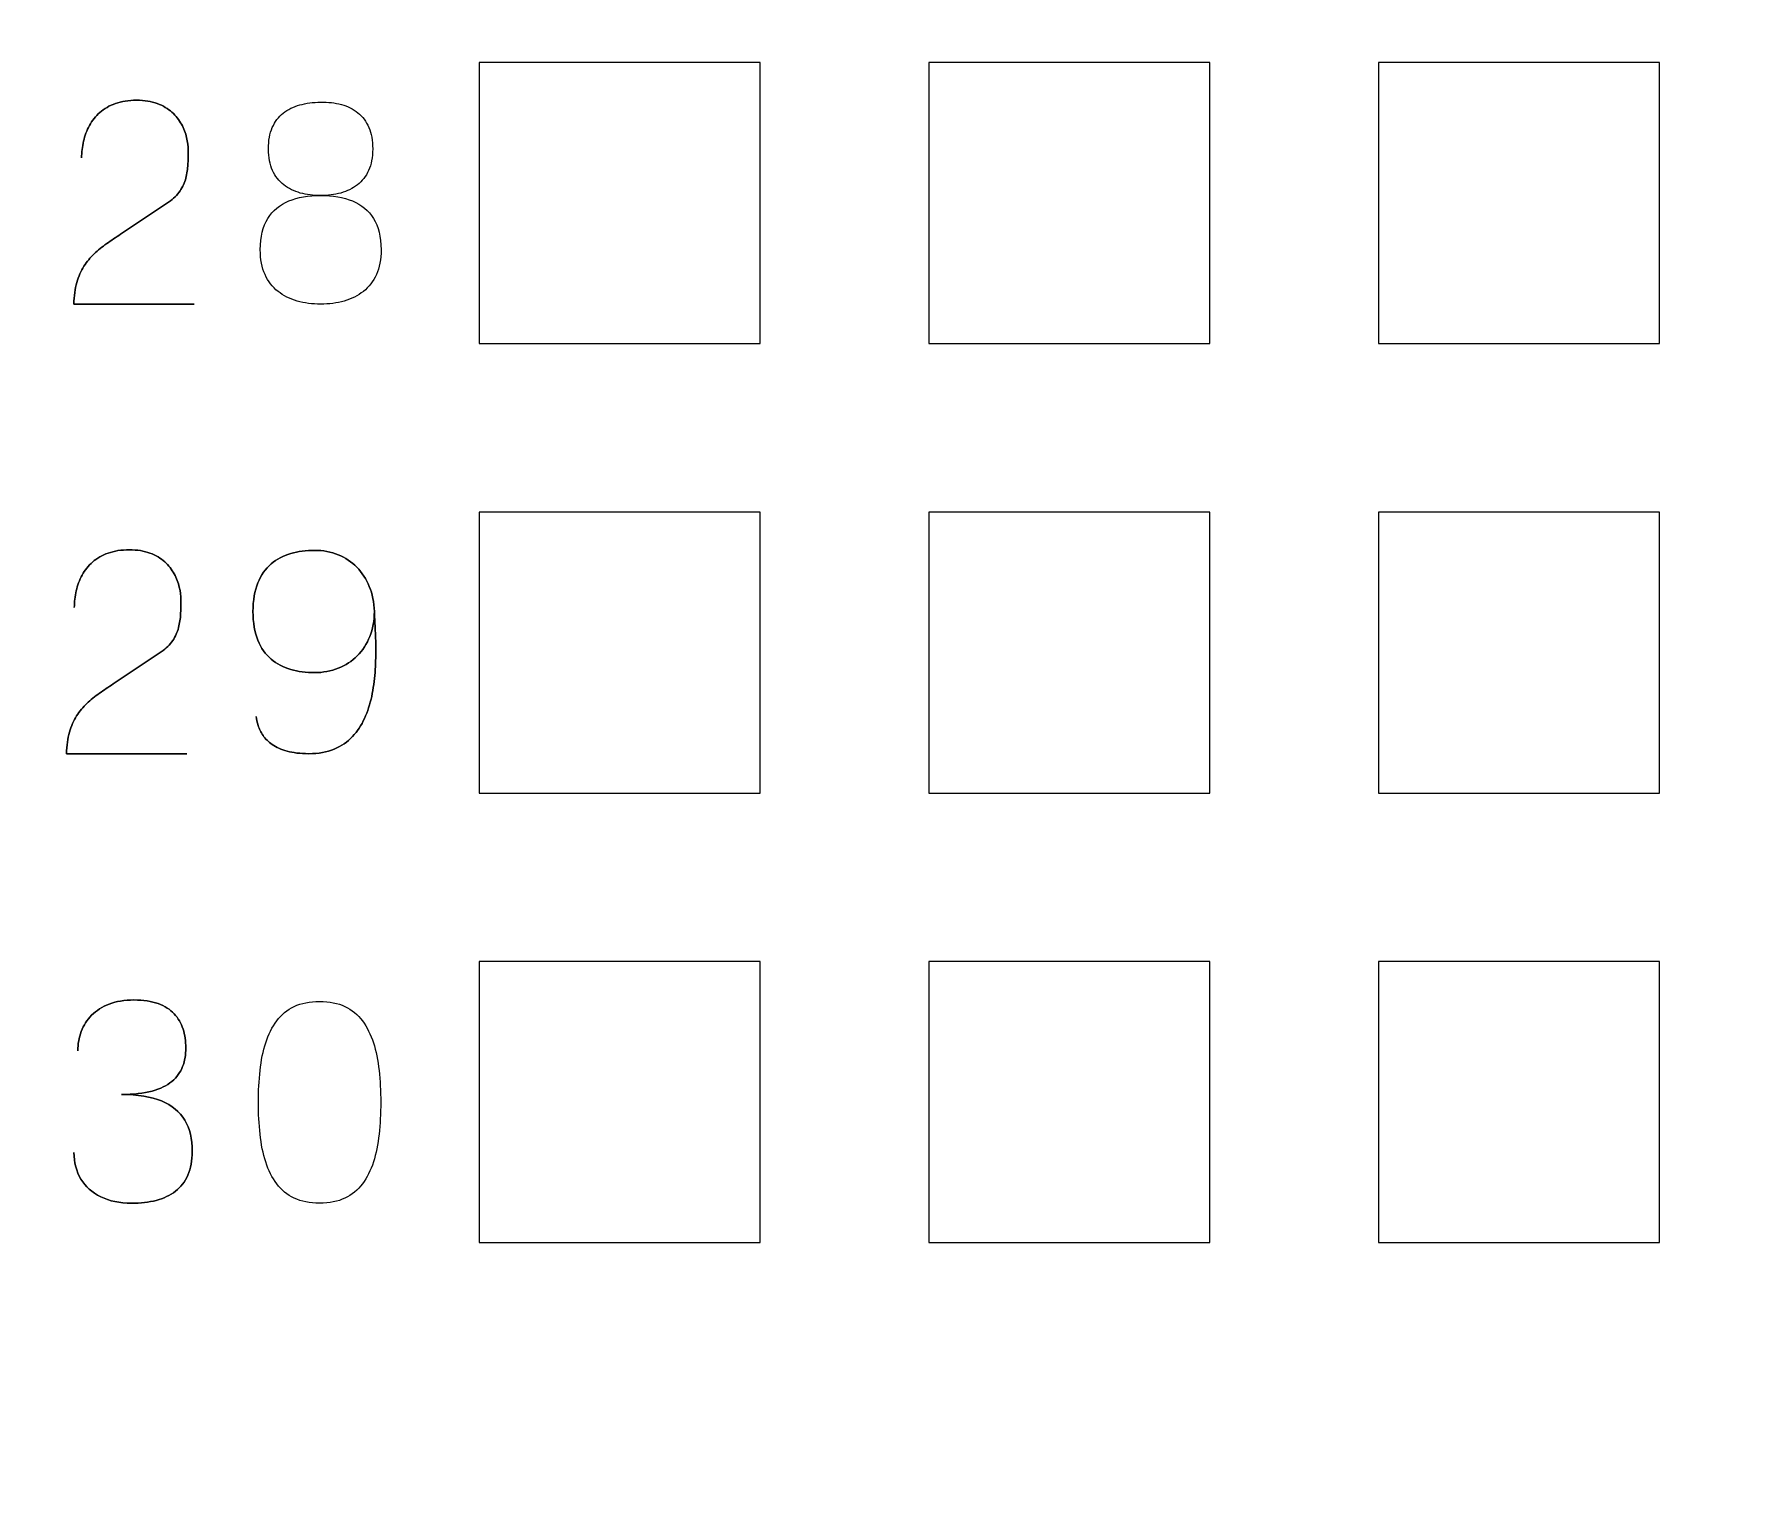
# Model space of a CAD drawing. Extents: x -1020 to 856, y -646 to 1108.
# Drawn here: x 350.72 to 360.38, y 681.2 to 689.4 of the extents above; entities that cross this region are included whole.
import ezdxf

# ---------------------------------------------------------------- set-up
doc = ezdxf.new("R2010")
doc.units = 0
doc.header["$MEASUREMENT"] = 0
doc.layers.add('LAYER_1', color=7, linetype='CONTINUOUS')

msp = doc.modelspace()

# ---------------------------------------------------------------- linework, layer by layer
at = {"layer": 'LAYER_1', "color": 250}
for points, knots in [([(581.5, 670), (581.5, 670), (581.5, 793), (581.5, 793), (581.5, 793), (581.5, 795.761), (579.261, 798), (576.5, 798), (576.5, 798), (576.5, 798), (333.5, 798), (333.5, 798), (333.5, 798), (330.739, 798), (328.5, 795.761), (328.5, 793), (328.5, 793), (328.5, 793), (328.5, 670), (328.5, 670), (328.5, 670), (328.5, 667.239), (330.739, 665), (333.5, 665), (333.5, 665), (333.5, 665), (576.5, 665), (576.5, 665), (576.5, 665), (579.261, 665), (581.5, 667.239), (581.5, 670)], [0, 0, 0, 0, 0.125, 0.125, 0.125, 0.125, 0.25, 0.25, 0.25, 0.25, 0.375, 0.375, 0.375, 0.375, 0.5, 0.5, 0.5, 0.5, 0.625, 0.625, 0.625, 0.625, 0.75, 0.75, 0.75, 0.75, 0.875, 0.875, 0.875, 0.875, 1, 1, 1, 1]), ([(350.5368, 762.11), (350.5368, 762.11), (385.4618, 762.11), (385.4618, 762.11), (385.4618, 762.11), (385.4618, 762.11), (385.4618, 678.29), (385.4618, 678.29), (385.4618, 678.29), (385.4618, 678.29), (350.5368, 678.29), (350.5368, 678.29), (350.5368, 678.29), (350.5368, 678.29), (350.5368, 762.11), (350.5368, 762.11)], [0, 0, 0, 0, 0.25, 0.25, 0.25, 0.25, 0.5, 0.5, 0.5, 0.5, 0.75, 0.75, 0.75, 0.75, 1, 1, 1, 1]), ([(353.2356, 689.2397), (353.2356, 689.2397), (354.8231, 689.2397), (354.8231, 689.2397), (354.8231, 689.2397), (354.8231, 689.2397), (354.8231, 687.6522), (354.8231, 687.6522), (354.8231, 687.6522), (354.8231, 687.6522), (353.2356, 687.6522), (353.2356, 687.6522), (353.2356, 687.6522), (353.2356, 687.6522), (353.2356, 689.2397), (353.2356, 689.2397)], [0, 0, 0, 0, 0.25, 0.25, 0.25, 0.25, 0.5, 0.5, 0.5, 0.5, 0.75, 0.75, 0.75, 0.75, 1, 1, 1, 1]), ([(355.7756, 689.2397), (355.7756, 689.2397), (357.3631, 689.2397), (357.3631, 689.2397), (357.3631, 689.2397), (357.3631, 689.2397), (357.3631, 687.6522), (357.3631, 687.6522), (357.3631, 687.6522), (357.3631, 687.6522), (355.7756, 687.6522), (355.7756, 687.6522), (355.7756, 687.6522), (355.7756, 687.6522), (355.7756, 689.2397), (355.7756, 689.2397)], [0, 0, 0, 0, 0.25, 0.25, 0.25, 0.25, 0.5, 0.5, 0.5, 0.5, 0.75, 0.75, 0.75, 0.75, 1, 1, 1, 1]), ([(358.3156, 689.2397), (358.3156, 689.2397), (359.9031, 689.2397), (359.9031, 689.2397), (359.9031, 689.2397), (359.9031, 689.2397), (359.9031, 687.6522), (359.9031, 687.6522), (359.9031, 687.6522), (359.9031, 687.6522), (358.3156, 687.6522), (358.3156, 687.6522), (358.3156, 687.6522), (358.3156, 687.6522), (358.3156, 689.2397), (358.3156, 689.2397)], [0, 0, 0, 0, 0.25, 0.25, 0.25, 0.25, 0.5, 0.5, 0.5, 0.5, 0.75, 0.75, 0.75, 0.75, 1, 1, 1, 1]), ([(351.6241, 687.8746), (351.6241, 687.8746), (350.9445, 687.8746), (350.9445, 687.8746), (350.9445, 687.8746), (350.9459, 687.9206), (350.9517, 687.9612), (350.9614, 687.9961), (350.9614, 687.9961), (350.9715, 688.0309), (350.9849, 688.0616), (351.0016, 688.088), (351.0016, 688.088), (351.0185, 688.1144), (351.0377, 688.1379), (351.0596, 688.1585), (351.0596, 688.1585), (351.0815, 688.1794), (351.105, 688.1984), (351.1304, 688.2163), (351.1304, 688.2163), (351.1557, 688.234), (351.1819, 688.2517), (351.2091, 688.2692), (351.2091, 688.2692), (351.2091, 688.2692), (351.48, 688.4498), (351.48, 688.4498), (351.48, 688.4498), (351.5078, 688.4694), (351.5294, 688.4907), (351.5447, 688.5137), (351.5447, 688.5137), (351.5602, 688.5367), (351.571, 688.561), (351.5776, 688.5866), (351.5776, 688.5866), (351.584, 688.612), (351.5879, 688.6381), (351.5893, 688.6645), (351.5893, 688.6645), (351.5906, 688.6912), (351.5911, 688.7179), (351.5909, 688.7445), (351.5909, 688.7445), (351.5909, 688.7665), (351.5879, 688.79), (351.5821, 688.8153), (351.5821, 688.8153), (351.5761, 688.8404), (351.5666, 688.8655), (351.5531, 688.8903), (351.5531, 688.8903), (351.5397, 688.9152), (351.5218, 688.9379), (351.4993, 688.9585), (351.4993, 688.9585), (351.4769, 688.9788), (351.4491, 688.9952), (351.4161, 689.0076), (351.4161, 689.0076), (351.3831, 689.02), (351.3443, 689.0263), (351.2994, 689.0266), (351.2994, 689.0266), (351.2542, 689.0263), (351.2143, 689.02), (351.18, 689.0079), (351.18, 689.0079), (351.1457, 688.9957), (351.1164, 688.9788), (351.0921, 688.9574), (351.0921, 688.9574), (351.0678, 688.936), (351.0482, 688.9112), (351.0329, 688.8835), (351.0329, 688.8835), (351.0177, 688.8557), (351.0066, 688.8262), (350.9995, 688.795), (350.9995, 688.795), (350.9923, 688.7638), (350.9889, 688.7321), (350.9889, 688.7002), (350.9889, 688.7002), (350.9889, 688.7321), (350.9923, 688.7638), (350.9995, 688.795), (350.9995, 688.795), (351.0066, 688.8262), (351.0177, 688.8557), (351.0329, 688.8835), (351.0329, 688.8835), (351.0482, 688.9112), (351.0678, 688.936), (351.0921, 688.9574), (351.0921, 688.9574), (351.1164, 688.9788), (351.1457, 688.9957), (351.18, 689.0079), (351.18, 689.0079), (351.2143, 689.02), (351.2542, 689.0263), (351.2994, 689.0266), (351.2994, 689.0266), (351.3443, 689.0263), (351.3831, 689.02), (351.4161, 689.0076), (351.4161, 689.0076), (351.4491, 688.9952), (351.4769, 688.9788), (351.4993, 688.9585), (351.4993, 688.9585), (351.5218, 688.9379), (351.5397, 688.9152), (351.5531, 688.8903), (351.5531, 688.8903), (351.5666, 688.8655), (351.5761, 688.8404), (351.5821, 688.8153), (351.5821, 688.8153), (351.5879, 688.79), (351.5909, 688.7665), (351.5909, 688.7445), (351.5909, 688.7445), (351.5911, 688.7179), (351.5906, 688.6912), (351.5893, 688.6645), (351.5893, 688.6645), (351.5879, 688.6381), (351.584, 688.612), (351.5776, 688.5866), (351.5776, 688.5866), (351.571, 688.561), (351.5602, 688.5367), (351.5447, 688.5137), (351.5447, 688.5137), (351.5294, 688.4907), (351.5078, 688.4694), (351.48, 688.4498), (351.48, 688.4498), (351.48, 688.4498), (351.2091, 688.2692), (351.2091, 688.2692), (351.2091, 688.2692), (351.1819, 688.2517), (351.1557, 688.234), (351.1304, 688.2163), (351.1304, 688.2163), (351.105, 688.1984), (351.0815, 688.1794), (351.0596, 688.1585), (351.0596, 688.1585), (351.0377, 688.1379), (351.0185, 688.1144), (351.0016, 688.088), (351.0016, 688.088), (350.9849, 688.0616), (350.9715, 688.0309), (350.9614, 687.9961), (350.9614, 687.9961), (350.9517, 687.9612), (350.9459, 687.9206), (350.9445, 687.8746), (350.9445, 687.8746), (350.9445, 687.8746), (351.6241, 687.8746), (351.6241, 687.8746)], [0, 0, 0, 0, 0.02381, 0.02381, 0.02381, 0.02381, 0.047619, 0.047619, 0.047619, 0.047619, 0.071429, 0.071429, 0.071429, 0.071429, 0.095238, 0.095238, 0.095238, 0.095238, 0.119048, 0.119048, 0.119048, 0.119048, 0.142857, 0.142857, 0.142857, 0.142857, 0.166667, 0.166667, 0.166667, 0.166667, 0.190476, 0.190476, 0.190476, 0.190476, 0.214286, 0.214286, 0.214286, 0.214286, 0.238095, 0.238095, 0.238095, 0.238095, 0.261905, 0.261905, 0.261905, 0.261905, 0.285714, 0.285714, 0.285714, 0.285714, 0.309524, 0.309524, 0.309524, 0.309524, 0.333333, 0.333333, 0.333333, 0.333333, 0.357143, 0.357143, 0.357143, 0.357143, 0.380952, 0.380952, 0.380952, 0.380952, 0.404762, 0.404762, 0.404762, 0.404762, 0.428571, 0.428571, 0.428571, 0.428571, 0.452381, 0.452381, 0.452381, 0.452381, 0.47619, 0.47619, 0.47619, 0.47619, 0.5, 0.5, 0.5, 0.5, 0.52381, 0.52381, 0.52381, 0.52381, 0.547619, 0.547619, 0.547619, 0.547619, 0.571429, 0.571429, 0.571429, 0.571429, 0.595238, 0.595238, 0.595238, 0.595238, 0.619048, 0.619048, 0.619048, 0.619048, 0.642857, 0.642857, 0.642857, 0.642857, 0.666667, 0.666667, 0.666667, 0.666667, 0.690476, 0.690476, 0.690476, 0.690476, 0.714286, 0.714286, 0.714286, 0.714286, 0.738095, 0.738095, 0.738095, 0.738095, 0.761905, 0.761905, 0.761905, 0.761905, 0.785714, 0.785714, 0.785714, 0.785714, 0.809524, 0.809524, 0.809524, 0.809524, 0.833333, 0.833333, 0.833333, 0.833333, 0.857143, 0.857143, 0.857143, 0.857143, 0.880952, 0.880952, 0.880952, 0.880952, 0.904762, 0.904762, 0.904762, 0.904762, 0.928571, 0.928571, 0.928571, 0.928571, 0.952381, 0.952381, 0.952381, 0.952381, 0.97619, 0.97619, 0.97619, 0.97619, 1, 1, 1, 1]), ([(352.3387, 688.4878), (352.3794, 688.4878), (352.4174, 688.4926), (352.4531, 688.5021), (352.4531, 688.5021), (352.4885, 688.5119), (352.5196, 688.5272), (352.5468, 688.5481), (352.5468, 688.5481), (352.5738, 688.5689), (352.5949, 688.5961), (352.6101, 688.6297), (352.6101, 688.6297), (352.6254, 688.6629), (352.6331, 688.7033), (352.6334, 688.7509), (352.6334, 688.7509), (352.6331, 688.7984), (352.6257, 688.8391), (352.6112, 688.8729), (352.6112, 688.8729), (352.5968, 688.9067), (352.5762, 688.9344), (352.5497, 688.9558), (352.5497, 688.9558), (352.5233, 688.977), (352.4922, 688.9925), (352.4563, 689.0023), (352.4563, 689.0023), (352.4206, 689.0121), (352.3812, 689.0163), (352.3387, 689.0155), (352.3387, 689.0155), (352.2962, 689.015), (352.2569, 689.0094), (352.2212, 688.9997), (352.2212, 688.9997), (352.1853, 688.9896), (352.1541, 688.9743), (352.1277, 688.9534), (352.1277, 688.9534), (352.1013, 688.9326), (352.0808, 688.9054), (352.0663, 688.8721), (352.0663, 688.8721), (352.0517, 688.8386), (352.0444, 688.7984), (352.0441, 688.7509), (352.0441, 688.7509), (352.0444, 688.7033), (352.052, 688.6629), (352.0673, 688.6297), (352.0673, 688.6297), (352.0826, 688.5961), (352.1037, 688.5689), (352.1309, 688.5481), (352.1309, 688.5481), (352.1578, 688.5272), (352.189, 688.5119), (352.2244, 688.5021), (352.2244, 688.5021), (352.26, 688.4926), (352.2981, 688.4878), (352.3387, 688.4878)], [0, 0, 0, 0, 0.0625, 0.0625, 0.0625, 0.0625, 0.125, 0.125, 0.125, 0.125, 0.1875, 0.1875, 0.1875, 0.1875, 0.25, 0.25, 0.25, 0.25, 0.3125, 0.3125, 0.3125, 0.3125, 0.375, 0.375, 0.375, 0.375, 0.4375, 0.4375, 0.4375, 0.4375, 0.5, 0.5, 0.5, 0.5, 0.5625, 0.5625, 0.5625, 0.5625, 0.625, 0.625, 0.625, 0.625, 0.6875, 0.6875, 0.6875, 0.6875, 0.75, 0.75, 0.75, 0.75, 0.8125, 0.8125, 0.8125, 0.8125, 0.875, 0.875, 0.875, 0.875, 0.9375, 0.9375, 0.9375, 0.9375, 1, 1, 1, 1]), ([(352.3387, 688.4878), (352.3794, 688.4878), (352.4174, 688.4926), (352.4531, 688.5021), (352.4531, 688.5021), (352.4885, 688.5119), (352.5196, 688.5272), (352.5468, 688.5481), (352.5468, 688.5481), (352.5738, 688.5689), (352.5949, 688.5961), (352.6101, 688.6297), (352.6101, 688.6297), (352.6254, 688.6629), (352.6331, 688.7033), (352.6334, 688.7509), (352.6334, 688.7509), (352.6331, 688.7984), (352.6257, 688.8391), (352.6112, 688.8729), (352.6112, 688.8729), (352.5968, 688.9067), (352.5762, 688.9344), (352.5497, 688.9558), (352.5497, 688.9558), (352.5233, 688.977), (352.4922, 688.9925), (352.4563, 689.0023), (352.4563, 689.0023), (352.4206, 689.0121), (352.3812, 689.0163), (352.3387, 689.0155), (352.3387, 689.0155), (352.2962, 689.015), (352.2569, 689.0094), (352.2212, 688.9997), (352.2212, 688.9997), (352.1853, 688.9896), (352.1541, 688.9743), (352.1277, 688.9534), (352.1277, 688.9534), (352.1013, 688.9326), (352.0808, 688.9054), (352.0663, 688.8721), (352.0663, 688.8721), (352.0517, 688.8386), (352.0444, 688.7984), (352.0441, 688.7509), (352.0441, 688.7509), (352.0444, 688.7033), (352.052, 688.6629), (352.0673, 688.6297), (352.0673, 688.6297), (352.0826, 688.5961), (352.1037, 688.5689), (352.1309, 688.5481), (352.1309, 688.5481), (352.1578, 688.5272), (352.189, 688.5119), (352.2244, 688.5021), (352.2244, 688.5021), (352.26, 688.4926), (352.2981, 688.4878), (352.3387, 688.4878)], [0, 0, 0, 0, 0.0625, 0.0625, 0.0625, 0.0625, 0.125, 0.125, 0.125, 0.125, 0.1875, 0.1875, 0.1875, 0.1875, 0.25, 0.25, 0.25, 0.25, 0.3125, 0.3125, 0.3125, 0.3125, 0.375, 0.375, 0.375, 0.375, 0.4375, 0.4375, 0.4375, 0.4375, 0.5, 0.5, 0.5, 0.5, 0.5625, 0.5625, 0.5625, 0.5625, 0.625, 0.625, 0.625, 0.625, 0.6875, 0.6875, 0.6875, 0.6875, 0.75, 0.75, 0.75, 0.75, 0.8125, 0.8125, 0.8125, 0.8125, 0.875, 0.875, 0.875, 0.875, 0.9375, 0.9375, 0.9375, 0.9375, 1, 1, 1, 1]), ([(352.3387, 687.8746), (352.3863, 687.8746), (352.4306, 687.8801), (352.4718, 687.8918), (352.4718, 687.8918), (352.513, 687.9034), (352.5492, 687.9216), (352.5806, 687.9464), (352.5806, 687.9464), (352.6117, 687.971), (352.6363, 688.0027), (352.654, 688.0418), (352.654, 688.0418), (352.6717, 688.0806), (352.6806, 688.1273), (352.6809, 688.182), (352.6809, 688.182), (352.6804, 688.2546), (352.6661, 688.3135), (352.6379, 688.3584), (352.6379, 688.3584), (352.6096, 688.4036), (352.5701, 688.4363), (352.5191, 688.4572), (352.5191, 688.4572), (352.4679, 688.4778), (352.4079, 688.4881), (352.3387, 688.4878), (352.3387, 688.4878), (352.2698, 688.4881), (352.2096, 688.4778), (352.1589, 688.4572), (352.1589, 688.4572), (352.1079, 688.4363), (352.0687, 688.4036), (352.0407, 688.3584), (352.0407, 688.3584), (352.0127, 688.3135), (351.9984, 688.2546), (351.9981, 688.182), (351.9981, 688.182), (351.9984, 688.1273), (352.0074, 688.0806), (352.0251, 688.0418), (352.0251, 688.0418), (352.0428, 688.0027), (352.0671, 687.971), (352.0984, 687.9464), (352.0984, 687.9464), (352.1296, 687.9216), (352.1655, 687.9034), (352.2067, 687.8918), (352.2067, 687.8918), (352.2476, 687.8801), (352.2917, 687.8746), (352.3387, 687.8746)], [0, 0, 0, 0, 0.071429, 0.071429, 0.071429, 0.071429, 0.142857, 0.142857, 0.142857, 0.142857, 0.214286, 0.214286, 0.214286, 0.214286, 0.285714, 0.285714, 0.285714, 0.285714, 0.357143, 0.357143, 0.357143, 0.357143, 0.428571, 0.428571, 0.428571, 0.428571, 0.5, 0.5, 0.5, 0.5, 0.571429, 0.571429, 0.571429, 0.571429, 0.642857, 0.642857, 0.642857, 0.642857, 0.714286, 0.714286, 0.714286, 0.714286, 0.785714, 0.785714, 0.785714, 0.785714, 0.857143, 0.857143, 0.857143, 0.857143, 0.928571, 0.928571, 0.928571, 0.928571, 1, 1, 1, 1]), ([(352.3387, 687.8746), (352.3863, 687.8746), (352.4306, 687.8801), (352.4718, 687.8918), (352.4718, 687.8918), (352.513, 687.9034), (352.5492, 687.9216), (352.5806, 687.9464), (352.5806, 687.9464), (352.6117, 687.971), (352.6363, 688.0027), (352.654, 688.0418), (352.654, 688.0418), (352.6717, 688.0806), (352.6806, 688.1273), (352.6809, 688.182), (352.6809, 688.182), (352.6804, 688.2546), (352.6661, 688.3135), (352.6379, 688.3584), (352.6379, 688.3584), (352.6096, 688.4036), (352.5701, 688.4363), (352.5191, 688.4572), (352.5191, 688.4572), (352.4679, 688.4778), (352.4079, 688.4881), (352.3387, 688.4878), (352.3387, 688.4878), (352.2698, 688.4881), (352.2096, 688.4778), (352.1589, 688.4572), (352.1589, 688.4572), (352.1079, 688.4363), (352.0687, 688.4036), (352.0407, 688.3584), (352.0407, 688.3584), (352.0127, 688.3135), (351.9984, 688.2546), (351.9981, 688.182), (351.9981, 688.182), (351.9984, 688.1273), (352.0074, 688.0806), (352.0251, 688.0418), (352.0251, 688.0418), (352.0428, 688.0027), (352.0671, 687.971), (352.0984, 687.9464), (352.0984, 687.9464), (352.1296, 687.9216), (352.1655, 687.9034), (352.2067, 687.8918), (352.2067, 687.8918), (352.2476, 687.8801), (352.2917, 687.8746), (352.3387, 687.8746)], [0, 0, 0, 0, 0.071429, 0.071429, 0.071429, 0.071429, 0.142857, 0.142857, 0.142857, 0.142857, 0.214286, 0.214286, 0.214286, 0.214286, 0.285714, 0.285714, 0.285714, 0.285714, 0.357143, 0.357143, 0.357143, 0.357143, 0.428571, 0.428571, 0.428571, 0.428571, 0.5, 0.5, 0.5, 0.5, 0.571429, 0.571429, 0.571429, 0.571429, 0.642857, 0.642857, 0.642857, 0.642857, 0.714286, 0.714286, 0.714286, 0.714286, 0.785714, 0.785714, 0.785714, 0.785714, 0.857143, 0.857143, 0.857143, 0.857143, 0.928571, 0.928571, 0.928571, 0.928571, 1, 1, 1, 1]), ([(353.2356, 686.6997), (353.2356, 686.6997), (354.8231, 686.6997), (354.8231, 686.6997), (354.8231, 686.6997), (354.8231, 686.6997), (354.8231, 685.1122), (354.8231, 685.1122), (354.8231, 685.1122), (354.8231, 685.1122), (353.2356, 685.1122), (353.2356, 685.1122), (353.2356, 685.1122), (353.2356, 685.1122), (353.2356, 686.6997), (353.2356, 686.6997)], [0, 0, 0, 0, 0.25, 0.25, 0.25, 0.25, 0.5, 0.5, 0.5, 0.5, 0.75, 0.75, 0.75, 0.75, 1, 1, 1, 1]), ([(355.7756, 686.6997), (355.7756, 686.6997), (357.3631, 686.6997), (357.3631, 686.6997), (357.3631, 686.6997), (357.3631, 686.6997), (357.3631, 685.1122), (357.3631, 685.1122), (357.3631, 685.1122), (357.3631, 685.1122), (355.7756, 685.1122), (355.7756, 685.1122), (355.7756, 685.1122), (355.7756, 685.1122), (355.7756, 686.6997), (355.7756, 686.6997)], [0, 0, 0, 0, 0.25, 0.25, 0.25, 0.25, 0.5, 0.5, 0.5, 0.5, 0.75, 0.75, 0.75, 0.75, 1, 1, 1, 1]), ([(358.3156, 686.6997), (358.3156, 686.6997), (359.9031, 686.6997), (359.9031, 686.6997), (359.9031, 686.6997), (359.9031, 686.6997), (359.9031, 685.1122), (359.9031, 685.1122), (359.9031, 685.1122), (359.9031, 685.1122), (358.3156, 685.1122), (358.3156, 685.1122), (358.3156, 685.1122), (358.3156, 685.1122), (358.3156, 686.6997), (358.3156, 686.6997)], [0, 0, 0, 0, 0.25, 0.25, 0.25, 0.25, 0.5, 0.5, 0.5, 0.5, 0.75, 0.75, 0.75, 0.75, 1, 1, 1, 1]), ([(351.5829, 685.3346), (351.5829, 685.3346), (350.9033, 685.3346), (350.9033, 685.3346), (350.9033, 685.3346), (350.9047, 685.3806), (350.9105, 685.4212), (350.9202, 685.4561), (350.9202, 685.4561), (350.9303, 685.4909), (350.9437, 685.5216), (350.9604, 685.548), (350.9604, 685.548), (350.9773, 685.5744), (350.9965, 685.5979), (351.0184, 685.6185), (351.0184, 685.6185), (351.0403, 685.6394), (351.0638, 685.6584), (351.0892, 685.6763), (351.0892, 685.6763), (351.1145, 685.694), (351.1407, 685.7117), (351.1679, 685.7292), (351.1679, 685.7292), (351.1679, 685.7292), (351.4388, 685.9098), (351.4388, 685.9098), (351.4388, 685.9098), (351.4666, 685.9294), (351.4882, 685.9507), (351.5035, 685.9737), (351.5035, 685.9737), (351.519, 685.9967), (351.5298, 686.021), (351.5364, 686.0466), (351.5364, 686.0466), (351.5428, 686.072), (351.5467, 686.0981), (351.5481, 686.1245), (351.5481, 686.1245), (351.5494, 686.1512), (351.5499, 686.1779), (351.5497, 686.2045), (351.5497, 686.2045), (351.5497, 686.2265), (351.5467, 686.25), (351.5409, 686.2753), (351.5409, 686.2753), (351.5349, 686.3004), (351.5254, 686.3255), (351.5119, 686.3503), (351.5119, 686.3503), (351.4985, 686.3752), (351.4806, 686.3979), (351.4581, 686.4185), (351.4581, 686.4185), (351.4357, 686.4388), (351.4079, 686.4552), (351.3749, 686.4676), (351.3749, 686.4676), (351.3419, 686.48), (351.3031, 686.4863), (351.2582, 686.4866), (351.2582, 686.4866), (351.213, 686.4863), (351.1731, 686.48), (351.1388, 686.4679), (351.1388, 686.4679), (351.1045, 686.4557), (351.0752, 686.4388), (351.0509, 686.4174), (351.0509, 686.4174), (351.0266, 686.396), (351.007, 686.3712), (350.9917, 686.3435), (350.9917, 686.3435), (350.9765, 686.3157), (350.9654, 686.2862), (350.9583, 686.255), (350.9583, 686.255), (350.9511, 686.2238), (350.9477, 686.1921), (350.9477, 686.1602), (350.9477, 686.1602), (350.9477, 686.1921), (350.9511, 686.2238), (350.9583, 686.255), (350.9583, 686.255), (350.9654, 686.2862), (350.9765, 686.3157), (350.9917, 686.3435), (350.9917, 686.3435), (351.007, 686.3712), (351.0266, 686.396), (351.0509, 686.4174), (351.0509, 686.4174), (351.0752, 686.4388), (351.1045, 686.4557), (351.1388, 686.4679), (351.1388, 686.4679), (351.1731, 686.48), (351.213, 686.4863), (351.2582, 686.4866), (351.2582, 686.4866), (351.3031, 686.4863), (351.3419, 686.48), (351.3749, 686.4676), (351.3749, 686.4676), (351.4079, 686.4552), (351.4357, 686.4388), (351.4581, 686.4185), (351.4581, 686.4185), (351.4806, 686.3979), (351.4985, 686.3752), (351.5119, 686.3503), (351.5119, 686.3503), (351.5254, 686.3255), (351.5349, 686.3004), (351.5409, 686.2753), (351.5409, 686.2753), (351.5467, 686.25), (351.5497, 686.2265), (351.5497, 686.2045), (351.5497, 686.2045), (351.5499, 686.1779), (351.5494, 686.1512), (351.5481, 686.1245), (351.5481, 686.1245), (351.5467, 686.0981), (351.5428, 686.072), (351.5364, 686.0466), (351.5364, 686.0466), (351.5298, 686.021), (351.519, 685.9967), (351.5035, 685.9737), (351.5035, 685.9737), (351.4882, 685.9507), (351.4666, 685.9294), (351.4388, 685.9098), (351.4388, 685.9098), (351.4388, 685.9098), (351.1679, 685.7292), (351.1679, 685.7292), (351.1679, 685.7292), (351.1407, 685.7117), (351.1145, 685.694), (351.0892, 685.6763), (351.0892, 685.6763), (351.0638, 685.6584), (351.0403, 685.6394), (351.0184, 685.6185), (351.0184, 685.6185), (350.9965, 685.5979), (350.9773, 685.5744), (350.9604, 685.548), (350.9604, 685.548), (350.9437, 685.5216), (350.9303, 685.4909), (350.9202, 685.4561), (350.9202, 685.4561), (350.9105, 685.4212), (350.9047, 685.3806), (350.9033, 685.3346), (350.9033, 685.3346), (350.9033, 685.3346), (351.5829, 685.3346), (351.5829, 685.3346)], [0, 0, 0, 0, 0.02381, 0.02381, 0.02381, 0.02381, 0.047619, 0.047619, 0.047619, 0.047619, 0.071429, 0.071429, 0.071429, 0.071429, 0.095238, 0.095238, 0.095238, 0.095238, 0.119048, 0.119048, 0.119048, 0.119048, 0.142857, 0.142857, 0.142857, 0.142857, 0.166667, 0.166667, 0.166667, 0.166667, 0.190476, 0.190476, 0.190476, 0.190476, 0.214286, 0.214286, 0.214286, 0.214286, 0.238095, 0.238095, 0.238095, 0.238095, 0.261905, 0.261905, 0.261905, 0.261905, 0.285714, 0.285714, 0.285714, 0.285714, 0.309524, 0.309524, 0.309524, 0.309524, 0.333333, 0.333333, 0.333333, 0.333333, 0.357143, 0.357143, 0.357143, 0.357143, 0.380952, 0.380952, 0.380952, 0.380952, 0.404762, 0.404762, 0.404762, 0.404762, 0.428571, 0.428571, 0.428571, 0.428571, 0.452381, 0.452381, 0.452381, 0.452381, 0.47619, 0.47619, 0.47619, 0.47619, 0.5, 0.5, 0.5, 0.5, 0.52381, 0.52381, 0.52381, 0.52381, 0.547619, 0.547619, 0.547619, 0.547619, 0.571429, 0.571429, 0.571429, 0.571429, 0.595238, 0.595238, 0.595238, 0.595238, 0.619048, 0.619048, 0.619048, 0.619048, 0.642857, 0.642857, 0.642857, 0.642857, 0.666667, 0.666667, 0.666667, 0.666667, 0.690476, 0.690476, 0.690476, 0.690476, 0.714286, 0.714286, 0.714286, 0.714286, 0.738095, 0.738095, 0.738095, 0.738095, 0.761905, 0.761905, 0.761905, 0.761905, 0.785714, 0.785714, 0.785714, 0.785714, 0.809524, 0.809524, 0.809524, 0.809524, 0.833333, 0.833333, 0.833333, 0.833333, 0.857143, 0.857143, 0.857143, 0.857143, 0.880952, 0.880952, 0.880952, 0.880952, 0.904762, 0.904762, 0.904762, 0.904762, 0.928571, 0.928571, 0.928571, 0.928571, 0.952381, 0.952381, 0.952381, 0.952381, 0.97619, 0.97619, 0.97619, 0.97619, 1, 1, 1, 1]), ([(352.6429, 686.138), (352.6426, 686.086), (352.6339, 686.0387), (352.617, 685.9964), (352.617, 685.9964), (352.6001, 685.9542), (352.5766, 685.9177), (352.546, 685.8874), (352.546, 685.8874), (352.5157, 685.857), (352.48, 685.8337), (352.4391, 685.8174), (352.4391, 685.8174), (352.3981, 685.801), (352.3535, 685.7928), (352.3054, 685.7925), (352.3054, 685.7925), (352.2571, 685.7923), (352.212, 685.7984), (352.17, 685.8105), (352.17, 685.8105), (352.128, 685.8227), (352.0913, 685.8422), (352.0593, 685.8691), (352.0593, 685.8691), (352.0275, 685.8958), (352.0024, 685.9315), (351.9844, 685.9758), (351.9844, 685.9758), (351.9664, 686.0199), (351.9572, 686.0741), (351.9569, 686.138), (351.9569, 686.138), (351.9572, 686.2016), (351.9664, 686.2555), (351.9844, 686.2996), (351.9844, 686.2996), (352.0024, 686.3437), (352.0275, 686.3794), (352.0593, 686.4063), (352.0593, 686.4063), (352.0913, 686.4335), (352.128, 686.4531), (352.17, 686.4652), (352.17, 686.4652), (352.212, 686.4776), (352.2571, 686.4837), (352.3054, 686.4834), (352.3054, 686.4834), (352.3535, 686.4832), (352.3979, 686.475), (352.4383, 686.4583), (352.4383, 686.4583), (352.4784, 686.442), (352.5138, 686.4185), (352.5437, 686.3881), (352.5437, 686.3881), (352.5737, 686.3575), (352.5972, 686.321), (352.6143, 686.2788), (352.6143, 686.2788), (352.6315, 686.2368), (352.641, 686.1898), (352.6429, 686.138), (352.6429, 686.138), (352.6439, 686.1118), (352.6455, 686.0804), (352.6474, 686.044), (352.6474, 686.044), (352.6495, 686.0073), (352.6505, 685.9676), (352.6508, 685.9249), (352.6508, 685.9249), (352.6513, 685.8821), (352.6497, 685.838), (352.6466, 685.7925), (352.6466, 685.7925), (352.6431, 685.7471), (352.6368, 685.7025), (352.6276, 685.6584), (352.6276, 685.6584), (352.618, 685.6143), (352.6046, 685.5728), (352.5871, 685.534), (352.5871, 685.534), (352.5697, 685.4952), (352.5471, 685.4608), (352.5191, 685.431), (352.5191, 685.431), (352.4911, 685.4012), (352.4568, 685.3776), (352.4164, 685.3605), (352.4164, 685.3605), (352.3757, 685.3436), (352.3276, 685.3349), (352.2722, 685.3346), (352.2722, 685.3346), (352.2241, 685.3349), (352.1834, 685.3396), (352.1496, 685.3491), (352.1496, 685.3491), (352.1158, 685.3584), (352.0881, 685.3708), (352.0659, 685.3864), (352.0659, 685.3864), (352.044, 685.4019), (352.0267, 685.4191), (352.014, 685.4376), (352.014, 685.4376), (352.0013, 685.4564), (351.9918, 685.4748), (351.986, 685.4936), (351.986, 685.4936), (351.9799, 685.5123), (351.976, 685.5295), (351.9744, 685.5454), (351.9744, 685.5454), (351.976, 685.5295), (351.9799, 685.5123), (351.986, 685.4936), (351.986, 685.4936), (351.9918, 685.4748), (352.0013, 685.4564), (352.014, 685.4376), (352.014, 685.4376), (352.0267, 685.4191), (352.044, 685.4019), (352.0659, 685.3864), (352.0659, 685.3864), (352.0881, 685.3708), (352.1158, 685.3584), (352.1496, 685.3491), (352.1496, 685.3491), (352.1834, 685.3396), (352.2241, 685.3349), (352.2722, 685.3346), (352.2722, 685.3346), (352.3276, 685.3349), (352.3757, 685.3436), (352.4164, 685.3605), (352.4164, 685.3605), (352.4568, 685.3776), (352.4911, 685.4012), (352.5191, 685.431), (352.5191, 685.431), (352.5471, 685.4608), (352.5697, 685.4952), (352.5871, 685.534), (352.5871, 685.534), (352.6046, 685.5728), (352.618, 685.6143), (352.6276, 685.6584), (352.6276, 685.6584), (352.6368, 685.7025), (352.6431, 685.7471), (352.6466, 685.7925), (352.6466, 685.7925), (352.6497, 685.838), (352.6513, 685.8821), (352.6508, 685.9249), (352.6508, 685.9249), (352.6505, 685.9676), (352.6495, 686.0073), (352.6474, 686.044), (352.6474, 686.044), (352.6455, 686.0804), (352.6439, 686.1118), (352.6429, 686.138), (352.6429, 686.138), (352.641, 686.1898), (352.6315, 686.2368), (352.6143, 686.2788), (352.6143, 686.2788), (352.5972, 686.321), (352.5737, 686.3575), (352.5437, 686.3881), (352.5437, 686.3881), (352.5138, 686.4185), (352.4784, 686.442), (352.4383, 686.4583), (352.4383, 686.4583), (352.3979, 686.475), (352.3535, 686.4832), (352.3054, 686.4834), (352.3054, 686.4834), (352.2571, 686.4837), (352.212, 686.4776), (352.17, 686.4652), (352.17, 686.4652), (352.128, 686.4531), (352.0913, 686.4335), (352.0593, 686.4063), (352.0593, 686.4063), (352.0275, 686.3794), (352.0024, 686.3437), (351.9844, 686.2996), (351.9844, 686.2996), (351.9664, 686.2555), (351.9572, 686.2016), (351.9569, 686.138), (351.9569, 686.138), (351.9572, 686.0741), (351.9664, 686.0199), (351.9844, 685.9758), (351.9844, 685.9758), (352.0024, 685.9315), (352.0275, 685.8958), (352.0593, 685.8691), (352.0593, 685.8691), (352.0913, 685.8422), (352.128, 685.8227), (352.17, 685.8105), (352.17, 685.8105), (352.212, 685.7984), (352.2571, 685.7923), (352.3054, 685.7925), (352.3054, 685.7925), (352.3535, 685.7928), (352.3981, 685.801), (352.4391, 685.8174), (352.4391, 685.8174), (352.48, 685.8337), (352.5157, 685.857), (352.546, 685.8874), (352.546, 685.8874), (352.5766, 685.9177), (352.6001, 685.9542), (352.617, 685.9964), (352.617, 685.9964), (352.6339, 686.0387), (352.6426, 686.086), (352.6429, 686.138)], [0, 0, 0, 0, 0.017241, 0.017241, 0.017241, 0.017241, 0.034483, 0.034483, 0.034483, 0.034483, 0.051724, 0.051724, 0.051724, 0.051724, 0.068966, 0.068966, 0.068966, 0.068966, 0.086207, 0.086207, 0.086207, 0.086207, 0.103448, 0.103448, 0.103448, 0.103448, 0.12069, 0.12069, 0.12069, 0.12069, 0.137931, 0.137931, 0.137931, 0.137931, 0.155172, 0.155172, 0.155172, 0.155172, 0.172414, 0.172414, 0.172414, 0.172414, 0.189655, 0.189655, 0.189655, 0.189655, 0.206897, 0.206897, 0.206897, 0.206897, 0.224138, 0.224138, 0.224138, 0.224138, 0.241379, 0.241379, 0.241379, 0.241379, 0.258621, 0.258621, 0.258621, 0.258621, 0.275862, 0.275862, 0.275862, 0.275862, 0.293103, 0.293103, 0.293103, 0.293103, 0.310345, 0.310345, 0.310345, 0.310345, 0.327586, 0.327586, 0.327586, 0.327586, 0.344828, 0.344828, 0.344828, 0.344828, 0.362069, 0.362069, 0.362069, 0.362069, 0.37931, 0.37931, 0.37931, 0.37931, 0.396552, 0.396552, 0.396552, 0.396552, 0.413793, 0.413793, 0.413793, 0.413793, 0.431034, 0.431034, 0.431034, 0.431034, 0.448276, 0.448276, 0.448276, 0.448276, 0.465517, 0.465517, 0.465517, 0.465517, 0.482759, 0.482759, 0.482759, 0.482759, 0.5, 0.5, 0.5, 0.5, 0.517241, 0.517241, 0.517241, 0.517241, 0.534483, 0.534483, 0.534483, 0.534483, 0.551724, 0.551724, 0.551724, 0.551724, 0.568966, 0.568966, 0.568966, 0.568966, 0.586207, 0.586207, 0.586207, 0.586207, 0.603448, 0.603448, 0.603448, 0.603448, 0.62069, 0.62069, 0.62069, 0.62069, 0.637931, 0.637931, 0.637931, 0.637931, 0.655172, 0.655172, 0.655172, 0.655172, 0.672414, 0.672414, 0.672414, 0.672414, 0.689655, 0.689655, 0.689655, 0.689655, 0.706897, 0.706897, 0.706897, 0.706897, 0.724138, 0.724138, 0.724138, 0.724138, 0.741379, 0.741379, 0.741379, 0.741379, 0.758621, 0.758621, 0.758621, 0.758621, 0.775862, 0.775862, 0.775862, 0.775862, 0.793103, 0.793103, 0.793103, 0.793103, 0.810345, 0.810345, 0.810345, 0.810345, 0.827586, 0.827586, 0.827586, 0.827586, 0.844828, 0.844828, 0.844828, 0.844828, 0.862069, 0.862069, 0.862069, 0.862069, 0.87931, 0.87931, 0.87931, 0.87931, 0.896552, 0.896552, 0.896552, 0.896552, 0.913793, 0.913793, 0.913793, 0.913793, 0.931034, 0.931034, 0.931034, 0.931034, 0.948276, 0.948276, 0.948276, 0.948276, 0.965517, 0.965517, 0.965517, 0.965517, 0.982759, 0.982759, 0.982759, 0.982759, 1, 1, 1, 1]), ([(353.2356, 684.1597), (353.2356, 684.1597), (354.8231, 684.1597), (354.8231, 684.1597), (354.8231, 684.1597), (354.8231, 684.1597), (354.8231, 682.5722), (354.8231, 682.5722), (354.8231, 682.5722), (354.8231, 682.5722), (353.2356, 682.5722), (353.2356, 682.5722), (353.2356, 682.5722), (353.2356, 682.5722), (353.2356, 684.1597), (353.2356, 684.1597)], [0, 0, 0, 0, 0.25, 0.25, 0.25, 0.25, 0.5, 0.5, 0.5, 0.5, 0.75, 0.75, 0.75, 0.75, 1, 1, 1, 1]), ([(355.7756, 684.1597), (355.7756, 684.1597), (357.3631, 684.1597), (357.3631, 684.1597), (357.3631, 684.1597), (357.3631, 684.1597), (357.3631, 682.5722), (357.3631, 682.5722), (357.3631, 682.5722), (357.3631, 682.5722), (355.7756, 682.5722), (355.7756, 682.5722), (355.7756, 682.5722), (355.7756, 682.5722), (355.7756, 684.1597), (355.7756, 684.1597)], [0, 0, 0, 0, 0.25, 0.25, 0.25, 0.25, 0.5, 0.5, 0.5, 0.5, 0.75, 0.75, 0.75, 0.75, 1, 1, 1, 1]), ([(358.3156, 684.1597), (358.3156, 684.1597), (359.9031, 684.1597), (359.9031, 684.1597), (359.9031, 684.1597), (359.9031, 684.1597), (359.9031, 682.5722), (359.9031, 682.5722), (359.9031, 682.5722), (359.9031, 682.5722), (358.3156, 682.5722), (358.3156, 682.5722), (358.3156, 682.5722), (358.3156, 682.5722), (358.3156, 684.1597), (358.3156, 684.1597)], [0, 0, 0, 0, 0.25, 0.25, 0.25, 0.25, 0.5, 0.5, 0.5, 0.5, 0.75, 0.75, 0.75, 0.75, 1, 1, 1, 1]), ([(350.9453, 683.0814), (350.9456, 683.0244), (350.9588, 682.9747), (350.985, 682.9317), (350.985, 682.9317), (351.0111, 682.8889), (351.0482, 682.8553), (351.0968, 682.8313), (351.0968, 682.8313), (351.1454, 682.8073), (351.2038, 682.7951), (351.2717, 682.7946), (351.2717, 682.7946), (351.3226, 682.7946), (351.3689, 682.7999), (351.4108, 682.811), (351.4108, 682.811), (351.4526, 682.8221), (351.4885, 682.8392), (351.5189, 682.8627), (351.5189, 682.8627), (351.5491, 682.8862), (351.5724, 682.9166), (351.589, 682.9536), (351.589, 682.9536), (351.6054, 682.9908), (351.6136, 683.0355), (351.6138, 683.0878), (351.6138, 683.0878), (351.6141, 683.1575), (351.5998, 683.2164), (351.5716, 683.2642), (351.5716, 683.2642), (351.5434, 683.312), (351.4996, 683.3479), (351.4407, 683.3725), (351.4407, 683.3725), (351.3818, 683.397), (351.3063, 683.4094), (351.2146, 683.4094), (351.2146, 683.4094), (351.283, 683.4092), (351.3403, 683.4155), (351.3871, 683.4284), (351.3871, 683.4284), (351.4336, 683.4414), (351.4708, 683.4596), (351.4988, 683.4834), (351.4988, 683.4834), (351.5268, 683.5069), (351.5471, 683.5349), (351.5592, 683.5671), (351.5592, 683.5671), (351.5716, 683.599), (351.5777, 683.6342), (351.5774, 683.6725), (351.5774, 683.6725), (351.5777, 683.7108), (351.5724, 683.7462), (351.5618, 683.7789), (351.5618, 683.7789), (351.5515, 683.8116), (351.5347, 683.8404), (351.5117, 683.865), (351.5117, 683.865), (351.4888, 683.8896), (351.4584, 683.9088), (351.4211, 683.9226), (351.4211, 683.9226), (351.3836, 683.9363), (351.338, 683.9432), (351.2843, 683.9434), (351.2843, 683.9434), (351.231, 683.9432), (351.1842, 683.9352), (351.1446, 683.9199), (351.1446, 683.9199), (351.1048, 683.9046), (351.072, 683.8837), (351.0456, 683.8571), (351.0456, 683.8571), (351.0195, 683.8304), (351, 683.8), (350.9871, 683.7657), (350.9871, 683.7657), (350.9739, 683.7314), (350.9675, 683.6949), (350.9675, 683.6566), (350.9675, 683.6566), (350.9675, 683.6949), (350.9739, 683.7314), (350.9871, 683.7657), (350.9871, 683.7657), (351, 683.8), (351.0195, 683.8304), (351.0456, 683.8571), (351.0456, 683.8571), (351.072, 683.8837), (351.1048, 683.9046), (351.1446, 683.9199), (351.1446, 683.9199), (351.1842, 683.9352), (351.231, 683.9432), (351.2843, 683.9434), (351.2843, 683.9434), (351.338, 683.9432), (351.3836, 683.9363), (351.4211, 683.9226), (351.4211, 683.9226), (351.4584, 683.9088), (351.4888, 683.8896), (351.5117, 683.865), (351.5117, 683.865), (351.5347, 683.8404), (351.5515, 683.8116), (351.5618, 683.7789), (351.5618, 683.7789), (351.5724, 683.7462), (351.5777, 683.7108), (351.5774, 683.6725), (351.5774, 683.6725), (351.5777, 683.6342), (351.5716, 683.599), (351.5592, 683.5671), (351.5592, 683.5671), (351.5471, 683.5349), (351.5268, 683.5069), (351.4988, 683.4834), (351.4988, 683.4834), (351.4708, 683.4596), (351.4336, 683.4414), (351.3871, 683.4284), (351.3871, 683.4284), (351.3403, 683.4155), (351.283, 683.4092), (351.2146, 683.4094), (351.2146, 683.4094), (351.3063, 683.4094), (351.3818, 683.397), (351.4407, 683.3725), (351.4407, 683.3725), (351.4996, 683.3479), (351.5434, 683.312), (351.5716, 683.2642), (351.5716, 683.2642), (351.5998, 683.2164), (351.6141, 683.1575), (351.6138, 683.0878), (351.6138, 683.0878), (351.6136, 683.0355), (351.6054, 682.9908), (351.589, 682.9536), (351.589, 682.9536), (351.5724, 682.9166), (351.5491, 682.8862), (351.5189, 682.8627), (351.5189, 682.8627), (351.4885, 682.8392), (351.4526, 682.8221), (351.4108, 682.811), (351.4108, 682.811), (351.3689, 682.7999), (351.3226, 682.7946), (351.2717, 682.7946), (351.2717, 682.7946), (351.2038, 682.7951), (351.1454, 682.8073), (351.0968, 682.8313), (351.0968, 682.8313), (351.0482, 682.8553), (351.0111, 682.8889), (350.985, 682.9317), (350.985, 682.9317), (350.9588, 682.9747), (350.9456, 683.0244), (350.9453, 683.0814)], [0, 0, 0, 0, 0.022727, 0.022727, 0.022727, 0.022727, 0.045455, 0.045455, 0.045455, 0.045455, 0.068182, 0.068182, 0.068182, 0.068182, 0.090909, 0.090909, 0.090909, 0.090909, 0.113636, 0.113636, 0.113636, 0.113636, 0.136364, 0.136364, 0.136364, 0.136364, 0.159091, 0.159091, 0.159091, 0.159091, 0.181818, 0.181818, 0.181818, 0.181818, 0.204545, 0.204545, 0.204545, 0.204545, 0.227273, 0.227273, 0.227273, 0.227273, 0.25, 0.25, 0.25, 0.25, 0.272727, 0.272727, 0.272727, 0.272727, 0.295455, 0.295455, 0.295455, 0.295455, 0.318182, 0.318182, 0.318182, 0.318182, 0.340909, 0.340909, 0.340909, 0.340909, 0.363636, 0.363636, 0.363636, 0.363636, 0.386364, 0.386364, 0.386364, 0.386364, 0.409091, 0.409091, 0.409091, 0.409091, 0.431818, 0.431818, 0.431818, 0.431818, 0.454545, 0.454545, 0.454545, 0.454545, 0.477273, 0.477273, 0.477273, 0.477273, 0.5, 0.5, 0.5, 0.5, 0.522727, 0.522727, 0.522727, 0.522727, 0.545455, 0.545455, 0.545455, 0.545455, 0.568182, 0.568182, 0.568182, 0.568182, 0.590909, 0.590909, 0.590909, 0.590909, 0.613636, 0.613636, 0.613636, 0.613636, 0.636364, 0.636364, 0.636364, 0.636364, 0.659091, 0.659091, 0.659091, 0.659091, 0.681818, 0.681818, 0.681818, 0.681818, 0.704545, 0.704545, 0.704545, 0.704545, 0.727273, 0.727273, 0.727273, 0.727273, 0.75, 0.75, 0.75, 0.75, 0.772727, 0.772727, 0.772727, 0.772727, 0.795455, 0.795455, 0.795455, 0.795455, 0.818182, 0.818182, 0.818182, 0.818182, 0.840909, 0.840909, 0.840909, 0.840909, 0.863636, 0.863636, 0.863636, 0.863636, 0.886364, 0.886364, 0.886364, 0.886364, 0.909091, 0.909091, 0.909091, 0.909091, 0.931818, 0.931818, 0.931818, 0.931818, 0.954545, 0.954545, 0.954545, 0.954545, 0.977273, 0.977273, 0.977273, 0.977273, 1, 1, 1, 1]), ([(352.3332, 682.7946), (352.3886, 682.7949), (352.4364, 682.8046), (352.4763, 682.8237), (352.4763, 682.8237), (352.5159, 682.8427), (352.5489, 682.8699), (352.5754, 682.9045), (352.5754, 682.9045), (352.6014, 682.9393), (352.622, 682.9805), (352.6373, 683.0281), (352.6373, 683.0281), (352.6524, 683.0756), (352.6632, 683.1276), (352.6693, 683.1847), (352.6693, 683.1847), (352.6756, 683.2417), (352.6788, 683.3017), (352.6785, 683.3651), (352.6785, 683.3651), (352.6788, 683.4282), (352.6756, 683.4881), (352.6693, 683.5449), (352.6693, 683.5449), (352.6632, 683.6017), (352.6524, 683.654), (352.6373, 683.7015), (352.6373, 683.7015), (352.622, 683.7488), (352.6014, 683.79), (352.5754, 683.8251), (352.5754, 683.8251), (352.5489, 683.86), (352.5159, 683.8872), (352.4763, 683.9062), (352.4763, 683.9062), (352.4364, 683.9255), (352.3886, 683.9352), (352.3332, 683.9355), (352.3332, 683.9355), (352.2777, 683.9352), (352.2299, 683.9255), (352.19, 683.9062), (352.19, 683.9062), (352.1504, 683.8872), (352.1174, 683.86), (352.091, 683.8251), (352.091, 683.8251), (352.065, 683.79), (352.0444, 683.7488), (352.029, 683.7015), (352.029, 683.7015), (352.014, 683.654), (352.0032, 683.6017), (351.9971, 683.5449), (351.9971, 683.5449), (351.9907, 683.4881), (351.9876, 683.4282), (351.9878, 683.3651), (351.9878, 683.3651), (351.9876, 683.3017), (351.9907, 683.2417), (351.9971, 683.1847), (351.9971, 683.1847), (352.0032, 683.1276), (352.014, 683.0756), (352.029, 683.0281), (352.029, 683.0281), (352.0444, 682.9805), (352.065, 682.9393), (352.091, 682.9045), (352.091, 682.9045), (352.1174, 682.8699), (352.1504, 682.8427), (352.19, 682.8237), (352.19, 682.8237), (352.2299, 682.8046), (352.2777, 682.7949), (352.3332, 682.7946)], [0, 0, 0, 0, 0.05, 0.05, 0.05, 0.05, 0.1, 0.1, 0.1, 0.1, 0.15, 0.15, 0.15, 0.15, 0.2, 0.2, 0.2, 0.2, 0.25, 0.25, 0.25, 0.25, 0.3, 0.3, 0.3, 0.3, 0.35, 0.35, 0.35, 0.35, 0.4, 0.4, 0.4, 0.4, 0.45, 0.45, 0.45, 0.45, 0.5, 0.5, 0.5, 0.5, 0.55, 0.55, 0.55, 0.55, 0.6, 0.6, 0.6, 0.6, 0.65, 0.65, 0.65, 0.65, 0.7, 0.7, 0.7, 0.7, 0.75, 0.75, 0.75, 0.75, 0.8, 0.8, 0.8, 0.8, 0.85, 0.85, 0.85, 0.85, 0.9, 0.9, 0.9, 0.9, 0.95, 0.95, 0.95, 0.95, 1, 1, 1, 1]), ([(352.3332, 682.7946), (352.3886, 682.7949), (352.4364, 682.8046), (352.4763, 682.8237), (352.4763, 682.8237), (352.5159, 682.8427), (352.5489, 682.8699), (352.5754, 682.9045), (352.5754, 682.9045), (352.6014, 682.9393), (352.622, 682.9805), (352.6373, 683.0281), (352.6373, 683.0281), (352.6524, 683.0756), (352.6632, 683.1276), (352.6693, 683.1847), (352.6693, 683.1847), (352.6756, 683.2417), (352.6788, 683.3017), (352.6785, 683.3651), (352.6785, 683.3651), (352.6788, 683.4282), (352.6756, 683.4881), (352.6693, 683.5449), (352.6693, 683.5449), (352.6632, 683.6017), (352.6524, 683.654), (352.6373, 683.7015), (352.6373, 683.7015), (352.622, 683.7488), (352.6014, 683.79), (352.5754, 683.8251), (352.5754, 683.8251), (352.5489, 683.86), (352.5159, 683.8872), (352.4763, 683.9062), (352.4763, 683.9062), (352.4364, 683.9255), (352.3886, 683.9352), (352.3332, 683.9355), (352.3332, 683.9355), (352.2777, 683.9352), (352.2299, 683.9255), (352.19, 683.9062), (352.19, 683.9062), (352.1504, 683.8872), (352.1174, 683.86), (352.091, 683.8251), (352.091, 683.8251), (352.065, 683.79), (352.0444, 683.7488), (352.029, 683.7015), (352.029, 683.7015), (352.014, 683.654), (352.0032, 683.6017), (351.9971, 683.5449), (351.9971, 683.5449), (351.9907, 683.4881), (351.9876, 683.4282), (351.9878, 683.3651), (351.9878, 683.3651), (351.9876, 683.3017), (351.9907, 683.2417), (351.9971, 683.1847), (351.9971, 683.1847), (352.0032, 683.1276), (352.014, 683.0756), (352.029, 683.0281), (352.029, 683.0281), (352.0444, 682.9805), (352.065, 682.9393), (352.091, 682.9045), (352.091, 682.9045), (352.1174, 682.8699), (352.1504, 682.8427), (352.19, 682.8237), (352.19, 682.8237), (352.2299, 682.8046), (352.2777, 682.7949), (352.3332, 682.7946)], [0, 0, 0, 0, 0.05, 0.05, 0.05, 0.05, 0.1, 0.1, 0.1, 0.1, 0.15, 0.15, 0.15, 0.15, 0.2, 0.2, 0.2, 0.2, 0.25, 0.25, 0.25, 0.25, 0.3, 0.3, 0.3, 0.3, 0.35, 0.35, 0.35, 0.35, 0.4, 0.4, 0.4, 0.4, 0.45, 0.45, 0.45, 0.45, 0.5, 0.5, 0.5, 0.5, 0.55, 0.55, 0.55, 0.55, 0.6, 0.6, 0.6, 0.6, 0.65, 0.65, 0.65, 0.65, 0.7, 0.7, 0.7, 0.7, 0.75, 0.75, 0.75, 0.75, 0.8, 0.8, 0.8, 0.8, 0.85, 0.85, 0.85, 0.85, 0.9, 0.9, 0.9, 0.9, 0.95, 0.95, 0.95, 0.95, 1, 1, 1, 1])]:
    msp.add_open_spline(points, degree=3, knots=knots, dxfattribs=at)

doc.saveas('drawing.dxf')
